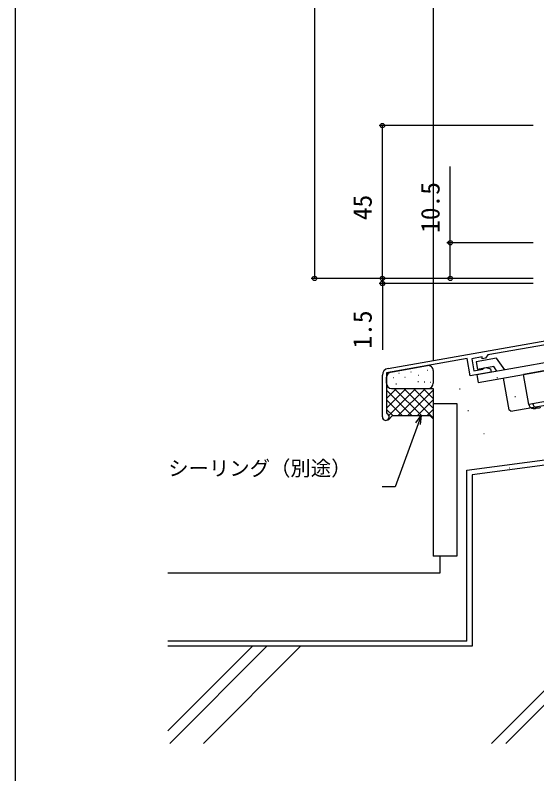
# Model space of a CAD drawing. Units: millimetres, scale not verified. Extents: x -437 to 438, y -681 to 678.
# Drawn here: x -436.8 to -283.1, y -240 to -16.6 of the extents above; entities that cross this region are included whole.
import ezdxf
from ezdxf.enums import TextEntityAlignment as Align

# ---------------------------------------------------------------- set-up
doc = ezdxf.new("R2010")
doc.units = ezdxf.units.MM
doc.header["$LTSCALE"] = 4
for name, color, linetype in [('0-3_YKK_11', 7, 'Continuous'), ('0-5_YKK_13', 4, 'Continuous'), ('0-6_YKK_D', 6, 'Continuous'), ('0-7_YKK_ZWAK', 7, 'Continuous'), ('0-8_YSS_K', 3, 'Continuous'), ('0-9_YSS_KE', 3, 'Continuous')]:
    doc.layers.add(name, color=color, linetype=linetype)
doc.styles.add('ＭＳ ゴシック', font='')
doc.styles.get('ＭＳ ゴシック').set_extended_font_data('MS Gothic')

msp = doc.modelspace()

# ---------------------------------------------------------------- linework, layer by layer
at = {"layer": '0-3_YKK_11'}
msp.add_line((-328.602, -134.904), (-328.602, -122.582), dxfattribs=at)
for points in [[(-326.949, -120.612), (-241.802, -105.599), (-241.802, -101.058)], [(-270.908, -111.949), (-297.498, -116.638), (-298.188, -117.623), (-299.175, -117.797), (-299.175, -117.238), (-302.272, -117.784), (-301.646, -121.329), (-298.984, -120.86), (-298.819, -120.653), (-298.654, -120.446), (-297.99, -120.329), (-296.769, -120.774), (-296.595, -121.759), (-302.701, -122.835), (-303.604, -117.714), (-327.402, -121.911), (-327.402, -133.704), (-327.217, -133.981)]]:
    msp.add_lwpolyline(points, dxfattribs=at)
for centre, radius, start, end in [((-326.602, -122.582), 2, 99.99999, 180.00002), ((-327.602, -134.904), 1, 180.00002, 67.38012)]:
    msp.add_arc(centre, radius, start, end, dxfattribs=at)
at = {"layer": '0-5_YKK_13'}
for p, q in [((-294.965, -117.597), (-300.965, -118.655)), ((-292.56, -121.032), (-294.965, -117.597)), ((-300.965, -118.655), (-300.565, -120.92)), ((-295.809, -120.082), (-300.565, -120.92)), ((-294.86, -121.438), (-295.809, -120.082)), ((-293.012, -123.447), (-291.362, -132.803)), ((-290.783, -133.208), (-272.072, -129.909)), ((-290.783, -133.208), (-291.362, -132.803))]:
    msp.add_line(p, q, dxfattribs=at)
msp.add_lwpolyline([(-300.797, -122.484), (-300.398, -124.75), (-265.93, -118.672), (-266.329, -116.407)], close=True, dxfattribs=at)
at = {"layer": '0-6_YKK_D'}
for p, q in [((-348.604, 466.397), (-348.604, -94.103)), ((-284.206, -49.103), (-329.604, -49.103)), ((-328.604, -94.103), (-328.604, -49.103)), ((-284.206, -83.599), (-309.604, -83.599)), ((-328.604, -94.103), (-328.604, -91.553)), ((-284.206, -94.103), (-349.604, -94.103)), ((-284.206, -94.103), (-329.604, -94.103)), ((-284.206, -94.103), (-329.604, -94.103)), ((-284.206, -95.599), (-329.604, -95.599)), ((-328.604, -94.103), (-328.604, -95.599)), ((-328.604, -95.599), (-328.604, -115.12)), ((-284.206, -94.103), (-309.604, -94.103))]:
    msp.add_line(p, q, dxfattribs=at)
for points in [[(-308.604, -94.103), (-308.604, -83.599), (-308.604, -61.174)], [(-317.203, -134.501), (-318.075, -136.898), (-324.844, -155.496), (-328.644, -155.496)], [(-318.717, -136.664), (-317.203, -134.501), (-317.433, -137.131)]]:
    msp.add_lwpolyline(points, dxfattribs=at)
for centre in [(-328.604, -49.103), (-308.604, -83.599), (-348.604, -94.103), (-328.604, -94.103), (-328.604, -94.103), (-308.604, -94.103), (-328.604, -95.599)]:
    msp.add_circle(centre, 0.637, dxfattribs=at)
at = {"layer": '0-7_YKK_ZWAK'}
msp.add_line((-436.8, 644), (-436.8, -681), dxfattribs=at)
at = {"layer": '0-8_YSS_K'}
for p, q in [((-313.604, 216.401), (-313.604, -118.259)), ((-195.209, -106.169), (-287.001, -122.354)), ((-193.647, -115.032), (-285.438, -131.218)), ((-326.162, -121.692), (-315.365, -119.788)), ((-323.746, -121.979), (-323.646, -121.979)), ((-323.746, -121.979), (-323.646, -121.979)), ((-320.195, -121.62), (-320.095, -121.62)), ((-317.935, -122.588), (-317.835, -122.588)), ((-315.352, -121.083), (-315.252, -121.083)), ((-313.604, -121.265), (-313.604, -124.999)), ((-285.434, -131.217), (-286.997, -122.354)), ((-327.402, -124.999), (-327.402, -123.169)), ((-325.289, -123.269), (-325.189, -123.269)), ((-321.952, -123.198), (-321.852, -123.198)), ((-318.173, -124.503), (-317.973, -124.503)), ((-316.276, -124.543), (-316.076, -124.543)), ((-314.491, -124.667), (-314.391, -124.667)), ((-294.864, -123.311), (-294.664, -123.311)), ((-327.402, -129.5), (-324.401, -126.499)), ((-327.402, -132.328), (-321.573, -126.499)), ((-327.402, -127.02), (-319.921, -134.501)), ((-326.706, -134.46), (-318.744, -126.499)), ((-325.902, -126.499), (-313.604, -126.499)), ((-325.095, -126.499), (-317.092, -134.501)), ((-324.629, -125.108), (-324.429, -125.108)), ((-323.918, -134.501), (-315.916, -126.499)), ((-322.266, -126.499), (-313.606, -135.159)), ((-321.09, -134.501), (-313.604, -127.016)), ((-319.438, -126.499), (-313.604, -132.332)), ((-316.61, -126.499), (-313.604, -129.504)), ((-313.604, -126.499), (-313.604, -135.501)), ((-305.933, -126.631), (-305.733, -126.631)), ((-289.607, -128.845), (-289.407, -128.845)), ((-327.402, -129.849), (-322.749, -134.501)), ((-318.261, -134.501), (-313.604, -129.845)), ((-327.402, -132.677), (-325.578, -134.501)), ((-315.433, -134.501), (-313.604, -132.673)), ((-303.442, -132.995), (-303.242, -132.995)), ((-155.193, -132.312), (-302.193, -151.912)), ((-325.594, -134.501), (-326.899, -135.806)), ((-325.594, -134.501), (-314.604, -134.501)), ((-314.604, -134.501), (-313.604, -135.501)), ((-199.44, -138.212), (-292.228, -231)), ((-298.713, -139.747), (-298.613, -139.747)), ((-204.335, -138.865), (-296.471, -231)), ((-291.241, -149.929), (-291.141, -149.929)), ((-291.241, -149.929), (-291.141, -149.929)), ((-302.193, -151.912), (-302.193, -202.4)), ((-302.193, -202.4), (-391.8, -202.4)), ((-366.865, -202.4), (-391.8, -227.334)), ((-362.623, -202.4), (-391.223, -231)), ((-352.723, -202.4), (-381.323, -231))]:
    msp.add_line(p, q, dxfattribs=at)
for centre, start, end in [((-315.104, -121.265), 0, 100), ((-325.902, -123.169), 100, 180), ((-325.902, -124.999), 180, 270), ((-315.104, -124.999), 270, 0), ((-283.961, -130.957), 190.0001, 303.57828), ((-282.779, -130.749), 190.0001, 303.57828)]:
    msp.add_arc(centre, 1.5, start, end, dxfattribs=at)
at = {"layer": '0-9_YSS_KE'}
for p, q in [((-313.693, -130.9), (-313.693, -175.9)), ((-313.693, -130.9), (-306.693, -130.9)), ((-306.693, -130.9), (-306.693, -175.9)), ((-303.693, -150.599), (-153.693, -130.599)), ((-303.693, -200.9), (-303.693, -150.599)), ((-306.693, -175.9), (-313.693, -175.9)), ((-311.693, -175.9), (-311.693, -180.9)), ((-311.693, -180.9), (-391.8, -180.9)), ((-303.693, -200.9), (-391.8, -200.9))]:
    msp.add_line(p, q, dxfattribs=at)

# ---------------------------------------------------------------- texts
at = {"layer": '0-6_YKK_D', "style": 'ＭＳ ゴシック'}
for s, p in [('10.5', (-310.104, -80.7)), ('45', (-330.104, -76.972)), ('1.5', (-330.104, -114.77))]:
    msp.add_text(s, height=5.499, rotation=90, dxfattribs=at).set_placement(p, align=Align.BOTTOM_LEFT)
msp.add_text('シーリング（別途）', height=4.399, dxfattribs=at).set_placement((-391.712, -153.53), align=Align.BOTTOM_LEFT)

doc.saveas('drawing.dxf')
